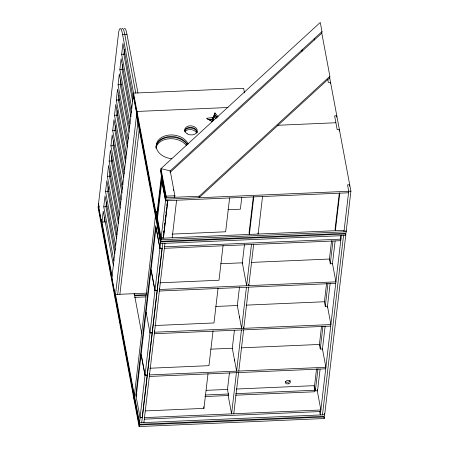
<?xml version="1.0" encoding="UTF-8"?>
<svg xmlns="http://www.w3.org/2000/svg" width="449" height="449" viewBox="0 0 449 449"><rect width="100%" height="100%" fill="white"/><g stroke="black" fill="none" stroke-linecap="round" stroke-linejoin="round"><path stroke-width="0.67" d="M98.993 206.209L98.814 207.735L98.353 205.26L118.474 33.804A19.004 2.885 87.5 0 1 122.583 34.466L126.96 34.276L137.938 92.937M101.502 219.595L101.322 221.121L139.347 424.322L324.487 416.302L345.887 233.98L160.742 242L159.979 248.505L162.173 248.409M113.872 260.891L103.753 206.815L105.032 195.927L115.152 250.003M115.662 245.642L105.543 191.566L106.817 180.678L116.942 234.754M117.453 230.388L107.333 176.311L108.607 165.423L118.732 219.499M119.243 215.138L109.124 161.062L110.398 150.174L120.517 204.25M121.034 199.889L110.914 145.807L112.188 134.919L122.308 189.001M122.824 184.634L112.699 130.558L113.979 119.67L124.098 173.746M124.609 169.385L114.489 115.303L115.769 104.415L125.888 158.497M126.399 154.13L116.28 100.054L117.559 89.166L127.679 143.242M128.19 138.881L118.07 84.799L119.35 73.911L129.469 127.993M129.98 123.627L119.861 69.55L121.14 58.662L131.26 112.738M131.77 108.377L121.651 54.301L122.931 43.413L133.05 97.489M104.151 221.974L104.712 217.209M106.503 201.955L105.942 206.72L114.781 253.954M108.288 186.705L107.732 191.47L116.572 238.7M110.078 171.456L109.522 176.216L118.362 223.45M111.868 156.201L111.313 160.967L120.152 208.196M113.659 140.952L113.103 145.712L121.943 192.947M115.449 125.698L114.888 130.463L123.728 177.692M117.24 110.448L116.678 115.208L125.518 162.443M119.03 95.194L118.469 99.959L127.308 147.193M120.82 79.944L120.259 84.709L129.099 131.939M122.611 64.69L122.049 69.455L130.889 116.689M124.401 49.441L123.84 54.206L132.68 101.435M111.644 279.895L111.823 278.369M111.902 277.673L133.561 93.123L243.644 88.352L244.486 92.842M115.073 298.231L115.253 296.705M115.337 296.003L136.732 113.681M136.81 112.985L136.99 111.459L228.075 107.507M117.689 294.516L138.101 120.545M119.894 294.286L139.381 128.223M134.161 294.679L134.279 293.663L141.71 333.388M133.942 399.054L134.122 397.528M134.2 396.826L155.601 214.504M155.68 213.808L155.859 212.282L157.408 210.856M156.634 216.401L161.393 175.823M139.347 424.322L140.11 417.823L135.823 394.907L155.691 225.589L159.979 248.505M156.931 218.006L161.696 177.422M136.176 396.652L141.126 354.497L145.016 375.308L140.071 417.458L142.26 417.362L147.205 375.212L145.016 375.308M146.093 312.167L141.143 354.323L145.038 375.128L147.227 375.033L152.172 332.883L149.983 332.978L145.038 375.128M157.464 218.225L161.848 180.874L165.529 200.535L161.146 237.886L163.335 237.79L167.718 200.439M154.95 290.649L150.005 332.799L152.194 332.703L157.139 290.554L154.95 290.649L151.06 269.838L146.11 311.993L149.983 332.978M154.972 290.469L159.917 248.314L156.028 227.508L151.077 269.664L154.972 290.469L157.161 290.374L162.111 248.224L159.917 248.314M139.089 426.55L139.269 425.023L98.269 205.962L98.09 207.489L139.089 426.55L324.229 418.524L324.408 416.998L139.269 425.023M329.577 77.189L350.91 191.167L345.966 233.278L160.826 241.304L161.185 238.251L157.111 216.48M348.542 192.789L165.591 200.72L166.124 196.14L160.983 168.639L320.266 22.45L321.978 31.61L321.798 33.136L170.048 172.41L170.227 170.884L321.978 31.61M163.217 235.854L163.38 234.462M163.627 232.38L163.79 230.988M164.115 228.21L164.278 226.818M164.525 224.73L164.688 223.344M165.013 220.566L165.176 219.174M165.417 217.086L165.586 215.7M165.911 212.916L166.074 211.53M166.315 209.442L166.478 208.055M166.809 205.272L166.972 203.885M167.213 201.797L167.376 200.411M141.716 422.7L162.757 243.437M163.436 238.15L167.842 200.624M143.904 422.61L164.946 243.341M173.561 190.359L173.684 189.343M350.91 191.167L165.771 199.193L160.624 171.698L160.983 168.639L170.227 170.884L174.886 195.758L174.706 197.285L174.465 196M172.192 237.774L176.597 200.243M329.88 76.308L199.227 196.224L199.047 197.751L329.701 77.834L329.88 76.308L321.759 32.929M211.271 121.398L212.573 121.23L212.753 119.703L214.684 115.129L217.08 118.02M207.612 119.675L212.837 119.007L213.017 117.481L214.948 112.907L218.141 116.757M212.573 121.23L214.504 116.656L214.684 115.129M212.837 119.007L214.768 114.433L214.948 112.907M145.577 410.914L203.953 408.382L208.027 373.635M213.039 330.924L208.965 365.671L149.893 368.231M218.057 288.213L213.977 322.96L154.905 325.519M223.069 245.502L218.989 280.249L159.917 282.808M229.619 197.908L225.645 231.785L172.135 234.103M241.758 197.448L240.383 209.2L227.873 209.745M229.439 372.704L227.48 389.418L228.339 393.998L228.159 395.524L231.589 413.855L236.421 372.676M232.301 348.34L234.423 330.234M237.285 305.87L239.491 287.068M242.219 263.827L244.475 244.598M253.32 196.684L249.077 232.823L249.375 234.429L253.78 196.898M234.299 360.525L234.423 359.503M239.311 317.813L239.435 316.792M234.372 360.889L234.49 359.874M241.433 329.964L236.601 371.143L232.313 348.233L210.738 349.165M246.445 287.248L241.613 328.432L237.325 305.522L215.75 306.454M251.457 244.537L246.624 285.721L242.337 262.811L220.762 263.743M233.777 413.765L238.61 372.58M238.789 371.054L243.622 329.869M248.634 287.158L243.801 328.337L243.543 326.967M253.646 244.447L248.813 285.626L248.555 284.256M262.536 196.516L258.136 234.047L257.934 232.975M301.986 51.321L302.166 49.794M314.266 40.051L314.446 38.524M330.419 83.34L330.537 82.324L328.348 82.42L327.748 79.209M336.638 117.155L336.801 115.78L334.612 115.876L337.182 129.621L339.371 129.525L339.191 131.057M316.545 368.882L314.496 386.297L315.355 390.877L317.544 390.782L320.081 369.19M319.323 345.202L321.529 326.401M324.386 302.02L326.597 283.218M329.313 260.05L331.581 240.731M236.269 389.036L313.952 385.669L314.811 390.248L314.631 391.775L235.551 395.204M315.355 390.877L317.971 368.59M320.26 349.092L322.96 326.109M325.244 306.605L327.944 283.622M330.234 264.119L332.928 241.135M339.321 192.958L335.077 229.097L335.381 230.696L339.781 193.171M322.337 349.962L325.149 326.013M327.355 307.206L330.133 283.527M332.423 264.023L335.117 241.04M341.33 235.691L320.289 414.96L319.649 411.525M322.477 414.865L343.519 235.602M343.956 231.847L348.721 191.263L347.52 184.848L349.709 184.752L349.53 186.279M213.017 117.481L206.484 118.317L212.029 121.404M209.487 120.124L212.753 119.703M121.651 54.301L124.934 54.155M119.861 69.55L123.144 69.41M118.07 84.799L121.353 84.659M116.28 100.054L119.563 99.914M114.489 115.303L117.773 115.163M112.699 130.558L115.982 130.412M277.735 125.271L335.897 122.745M110.914 145.807L114.198 145.667M109.124 161.062L112.407 160.916M107.333 176.311L110.617 176.171M105.543 191.566L108.826 191.42M166.124 196.14L174.886 195.758M199.227 196.224L165.945 197.667L160.804 170.165M165.529 200.535L166.624 200.484M103.753 206.815L107.036 206.675M155.859 212.282L157.257 212.22M105.246 221.924L101.962 222.07L103.242 211.182L113.361 265.258M161.185 238.251L344.136 230.32M164.542 246.787L340.92 239.143L340.286 235.747M164.362 248.314L340.746 240.67M251.485 262.412L329.431 259.034L330.29 263.614L332.479 263.524L335.908 281.854L159.524 289.498L159.283 288.191M159.35 291.025L335.729 283.381M146.492 293.135L115.516 294.477L139.527 422.795L324.666 414.769L324.414 413.394M134.341 295.178L146.251 294.662M134.812 295.852L145.992 295.369M134.633 297.384L145.813 296.896M246.473 305.124L324.419 301.745L325.278 306.325L327.467 306.235L330.896 324.565L154.512 332.209L154.271 330.902M154.338 333.736L330.717 326.092M241.461 347.835L319.407 344.456L320.266 349.041L322.455 348.946L325.884 367.276L149.5 374.921L149.259 373.613M149.321 376.447L325.705 368.803M206.181 390.338L227.873 389.401M135.823 394.907L136.917 394.862M205.636 394.98L228.732 393.981M235.731 393.678L314.811 390.248M204.761 396.54L228.552 395.507M140.11 417.823L142.299 417.727M144.488 417.632L320.872 409.988L317.174 390.226M144.309 419.158L320.693 411.514M214.768 114.433L217.164 117.324M214.504 116.656L216.104 118.587M339.382 193.126L339.64 194.49M345.904 230.466L346.145 231.751L161.006 239.777L122.583 34.466M345.449 234.131L345.708 235.506L160.568 243.532L136.552 115.208M323.97 417.149L324.229 418.524M317.303 389.474L317.544 390.782M161.517 178.949L165.591 200.72M203.65 406.777L203.953 408.382M135.75 93.027L124.771 34.371A19.004 2.885 87.5 0 0 122.201 28.54M133.381 94.649L160.826 241.304M133.297 95.351L160.742 242M98.533 203.734L99.044 206.484L98.87 207.971L101.272 220.801L101.446 219.32L112.082 276.146M121.774 29.005A19.004 2.885 87.5 0 1 121.915 28.798M124.244 28.545A19.004 2.885 87.5 0 1 126.96 34.276M290.071 380.488A2.531 1.717 -10.6 0 1 287.955 382.222L287.298 382.295A2.531 1.717 -10.6 0 1 285.278 381.476M156.056 146.817A16.467 11.859 6.7 0 1 169.621 137.209A16.467 11.859 6.7 0 1 187.138 144.746M156.028 147.614A16.467 11.859 6.7 0 1 169.441 138.735A16.467 11.859 6.7 0 1 186.481 145.583M184.691 130.889A6.337 4.563 6.7 0 1 191.437 128.088A6.337 4.563 6.7 0 1 197.01 132.612M184.792 131.894A6.337 4.563 6.7 0 1 190.864 129.57A6.337 4.563 6.7 0 1 196.516 132.994M171.765 158.71A16.467 11.859 6.7 0 1 156.252 146.829A16.467 11.859 6.7 0 1 169.38 135.026A16.467 11.859 6.7 0 1 188.182 143.949M156.072 148.355A16.467 11.859 6.7 0 1 168.195 136.664A16.467 11.859 6.7 0 1 187.222 144.045M184.522 131.018A6.337 4.563 6.7 0 1 191.521 127.387A6.337 4.563 6.7 0 1 197.066 132.775M288.252 383.822L287.601 383.901A2.531 1.717 -10.6 0 1 285.727 381.465A2.531 1.717 -10.6 0 1 289.964 380.982A2.531 1.717 -10.6 0 1 288.252 383.822M187.211 133.83A6.337 4.563 6.7 0 0 197.246 131.243A6.337 4.563 6.7 0 0 188.468 126.029A6.337 4.563 6.7 0 0 187.211 133.83"/></g></svg>
